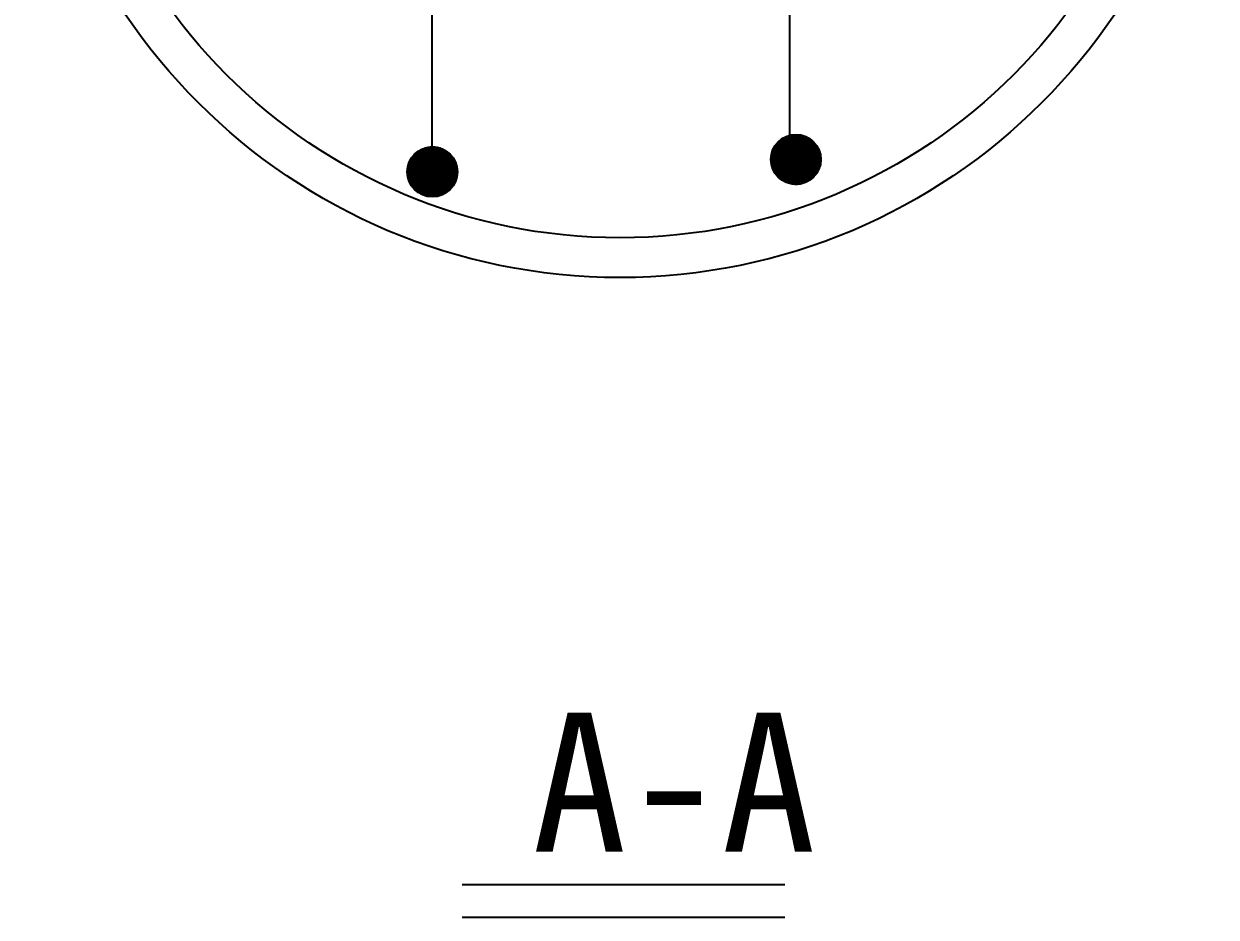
# Model space of a CAD drawing. Header units: metres. Extents: x 0 to 297, y 0 to 210.
# Drawn here: x 215.12 to 247.52, y 139.15 to 163.42 of the extents above; entities that cross this region are included whole.
import ezdxf

# ---------------------------------------------------------------- set-up
doc = ezdxf.new("R2010")
doc.units = ezdxf.units.M
doc.layers.add(' ', color=7, linetype='Continuous')

msp = doc.modelspace()

# ---------------------------------------------------------------- linework, layer by layer
at = {"layer": ' '}
for p, q in [((227.03, 140.04), (235.8, 140.04)), ((227.03, 139.15), (235.8, 139.15))]:
    msp.add_line(p, q, dxfattribs=at)
for p, q in [((226.22, 159.4), (226.22, 192.02)), ((235.93, 192.02), (235.93, 159.74)), ((235.43, 159.64), (236.2, 160.41)), ((235.43, 159.65), (236.19, 160.41)), ((235.43, 159.66), (236.18, 160.41)), ((235.43, 159.67), (236.17, 160.41)), ((235.43, 159.67), (236.17, 160.41)), ((235.43, 159.68), (236.16, 160.41)), ((235.43, 159.69), (236.15, 160.41)), ((235.43, 159.7), (236.14, 160.41)), ((235.43, 159.71), (236.13, 160.41)), ((235.43, 159.72), (236.12, 160.41)), ((235.43, 159.73), (236.11, 160.41)), ((235.43, 159.74), (236.1, 160.41)), ((235.43, 159.75), (236.09, 160.41)), ((235.43, 159.76), (236.08, 160.41)), ((235.43, 159.77), (236.07, 160.41)), ((235.43, 159.78), (236.06, 160.41)), ((235.43, 159.79), (236.05, 160.41)), ((235.43, 159.8), (236.04, 160.41)), ((235.43, 159.81), (236.03, 160.41)), ((235.43, 159.82), (236.02, 160.41)), ((235.43, 159.83), (236.01, 160.41)), ((235.43, 159.84), (236, 160.41)), ((235.43, 159.63), (236.21, 160.4)), ((235.44, 159.58), (236.26, 160.4)), ((235.44, 159.59), (236.25, 160.4)), ((235.44, 159.6), (236.24, 160.4)), ((235.44, 159.61), (236.23, 160.4)), ((235.44, 159.62), (236.22, 160.4)), ((235.44, 159.62), (236.22, 160.4)), ((235.44, 159.85), (235.99, 160.4)), ((235.44, 159.86), (235.98, 160.4)), ((235.44, 159.88), (235.96, 160.4)), ((235.44, 159.89), (235.95, 160.4)), ((235.45, 159.55), (236.29, 160.39)), ((235.45, 159.55), (236.29, 160.39)), ((235.45, 159.56), (236.28, 160.39)), ((235.45, 159.57), (236.27, 160.39)), ((235.45, 159.58), (236.26, 160.39)), ((235.45, 159.9), (235.94, 160.39)), ((235.45, 159.91), (235.93, 160.39)), ((235.45, 159.93), (235.91, 160.39)), ((235.46, 159.52), (236.32, 160.38)), ((235.46, 159.52), (236.32, 160.38)), ((235.46, 159.53), (236.31, 160.38)), ((235.46, 159.54), (236.3, 160.38)), ((235.46, 159.94), (235.9, 160.38)), ((235.46, 159.95), (235.89, 160.38)), ((236.74, 159.51), (235.88, 160.38)), ((236.74, 159.52), (235.88, 160.38)), ((236.74, 159.53), (235.89, 160.38)), ((236.75, 159.54), (235.9, 160.38)), ((236.75, 159.55), (235.91, 160.39)), ((236.75, 159.54), (235.91, 160.38)), ((236.75, 159.56), (235.92, 160.39)), ((236.75, 159.57), (235.93, 160.39)), ((236.76, 159.57), (235.94, 160.39)), ((236.76, 159.58), (235.94, 160.39)), ((236.76, 159.59), (235.95, 160.4)), ((236.76, 159.6), (235.96, 160.4)), ((236.76, 159.6), (235.97, 160.4)), ((236.76, 159.61), (235.97, 160.4)), ((236.77, 159.62), (235.98, 160.4)), ((236.77, 159.63), (235.99, 160.4)), ((236.77, 159.64), (236, 160.41)), ((236.77, 159.64), (236.01, 160.41)), ((236.77, 159.65), (236.02, 160.41)), ((236.77, 159.66), (236.02, 160.41)), ((236.77, 159.67), (236.03, 160.41)), ((236.77, 159.68), (236.04, 160.41)), ((236.77, 159.69), (236.05, 160.41)), ((236.78, 159.7), (236.06, 160.41)), ((236.78, 159.71), (236.07, 160.41)), ((236.78, 159.71), (236.08, 160.41)), ((236.78, 159.72), (236.09, 160.41)), ((236.78, 159.73), (236.1, 160.41)), ((236.78, 159.74), (236.11, 160.41)), ((236.78, 159.75), (236.12, 160.41)), ((236.78, 159.76), (236.13, 160.41)), ((236.78, 159.77), (236.14, 160.41)), ((236.77, 159.78), (236.15, 160.41)), ((236.77, 159.79), (236.16, 160.41)), ((236.77, 159.8), (236.17, 160.41)), ((236.77, 159.81), (236.18, 160.41)), ((236.77, 159.83), (236.19, 160.41)), ((236.77, 159.84), (236.2, 160.41)), ((236.77, 159.85), (236.21, 160.4)), ((236.77, 159.86), (236.22, 160.4)), ((236.76, 159.87), (236.23, 160.4)), ((236.76, 159.88), (236.25, 160.4)), ((236.76, 159.9), (236.26, 160.4)), ((236.75, 159.91), (236.27, 160.39)), ((236.75, 159.92), (236.28, 160.39)), ((236.75, 159.93), (236.3, 160.38)), ((236.74, 159.95), (236.31, 160.38)), ((236.74, 159.96), (236.33, 160.38)), ((225.55, 159.33), (226.3, 160.08)), ((225.55, 159.34), (226.29, 160.08)), ((225.55, 159.35), (226.28, 160.08)), ((225.55, 159.36), (226.27, 160.08)), ((225.55, 159.37), (226.26, 160.08)), ((225.55, 159.37), (226.25, 160.08)), ((225.55, 159.38), (226.24, 160.08)), ((225.55, 159.39), (226.23, 160.08)), ((225.55, 159.4), (226.22, 160.08)), ((225.55, 159.41), (226.21, 160.08)), ((225.55, 159.42), (226.2, 160.08)), ((225.55, 159.43), (226.19, 160.08)), ((225.55, 159.44), (226.18, 160.08)), ((225.55, 159.45), (226.17, 160.08)), ((225.55, 159.46), (226.16, 160.08)), ((225.55, 159.47), (226.15, 160.08)), ((225.55, 159.31), (226.32, 160.07)), ((225.55, 159.31), (226.31, 160.07)), ((225.55, 159.32), (226.3, 160.07)), ((225.55, 159.48), (226.14, 160.07)), ((225.55, 159.5), (226.13, 160.07)), ((225.56, 159.27), (226.35, 160.07)), ((225.56, 159.28), (226.35, 160.07)), ((225.56, 159.29), (226.34, 160.07)), ((225.56, 159.3), (226.33, 160.07)), ((225.56, 159.51), (226.12, 160.07)), ((225.56, 159.52), (226.11, 160.07)), ((225.56, 159.53), (226.1, 160.07)), ((225.56, 159.26), (226.37, 160.06)), ((225.56, 159.26), (226.36, 160.06)), ((225.56, 159.54), (226.09, 160.06)), ((225.56, 159.55), (226.07, 160.06)), ((225.57, 159.23), (226.4, 160.06)), ((225.57, 159.23), (226.39, 160.06)), ((225.57, 159.24), (226.38, 160.06)), ((225.57, 159.25), (226.38, 160.06)), ((225.57, 159.57), (226.06, 160.06)), ((225.57, 159.58), (226.05, 160.06)), ((226.87, 159.23), (226.05, 160.06)), ((226.88, 159.24), (226.06, 160.06)), ((226.88, 159.25), (226.06, 160.06)), ((226.88, 159.25), (226.07, 160.06)), ((226.88, 159.26), (226.08, 160.06)), ((226.88, 159.27), (226.09, 160.07)), ((226.89, 159.28), (226.1, 160.07)), ((226.89, 159.29), (226.1, 160.07)), ((226.89, 159.29), (226.11, 160.07)), ((226.89, 159.3), (226.12, 160.07)), ((226.89, 159.31), (226.13, 160.07)), ((226.89, 159.32), (226.14, 160.07)), ((226.89, 159.34), (226.15, 160.08)), ((226.89, 159.33), (226.15, 160.07)), ((226.89, 159.34), (226.16, 160.08)), ((226.9, 159.35), (226.17, 160.08)), ((226.9, 159.36), (226.18, 160.08)), ((226.9, 159.37), (226.19, 160.08)), ((226.9, 159.38), (226.2, 160.08)), ((226.9, 159.39), (226.21, 160.08)), ((226.9, 159.4), (226.22, 160.08)), ((226.9, 159.41), (226.23, 160.08)), ((226.9, 159.42), (226.24, 160.08)), ((226.9, 159.43), (226.25, 160.08)), ((226.9, 159.44), (226.26, 160.08)), ((226.9, 159.45), (226.27, 160.08)), ((226.9, 159.46), (226.28, 160.08)), ((226.89, 159.47), (226.29, 160.08)), ((226.89, 159.48), (226.3, 160.07)), ((226.89, 159.49), (226.31, 160.07)), ((226.89, 159.5), (226.32, 160.07)), ((226.89, 159.51), (226.33, 160.07)), ((226.89, 159.52), (226.34, 160.07)), ((226.88, 159.54), (226.35, 160.07)), ((226.88, 159.55), (226.37, 160.06)), ((226.88, 159.56), (226.38, 160.06)), ((226.88, 159.57), (226.39, 160.06)), ((235.47, 159.49), (236.35, 160.37)), ((235.47, 159.5), (236.34, 160.37)), ((235.47, 159.5), (236.34, 160.37)), ((235.47, 159.51), (236.33, 160.37)), ((235.47, 159.97), (235.87, 160.37)), ((235.47, 159.98), (235.86, 160.37)), ((235.48, 159.47), (236.37, 160.36)), ((235.48, 159.48), (236.36, 160.36)), ((235.48, 159.48), (236.36, 160.36)), ((235.48, 160), (235.84, 160.36)), ((235.49, 159.44), (236.4, 160.35)), ((235.49, 159.45), (236.39, 160.35)), ((235.49, 159.46), (236.38, 160.35)), ((235.49, 159.46), (236.38, 160.35)), ((235.49, 160.02), (235.82, 160.35)), ((235.5, 159.42), (236.42, 160.34)), ((235.5, 159.43), (236.41, 160.34)), ((235.5, 159.44), (236.4, 160.34)), ((235.5, 160.04), (235.8, 160.34)), ((235.51, 159.41), (236.43, 160.33)), ((235.51, 159.41), (236.43, 160.33)), ((235.51, 159.42), (236.42, 160.33)), ((235.51, 160.05), (235.79, 160.33)), ((236.43, 159.15), (235.51, 160.07)), ((236.43, 159.15), (235.51, 160.06)), ((236.42, 159.14), (235.51, 160.06)), ((235.52, 159.39), (236.45, 160.32)), ((235.52, 159.4), (236.44, 160.32)), ((235.52, 160.08), (235.76, 160.32)), ((235.52, 159.39), (236.45, 160.31)), ((236.45, 159.16), (235.52, 160.09)), ((236.45, 159.16), (235.52, 160.08)), ((236.44, 159.15), (235.52, 160.08)), ((235.53, 159.38), (236.46, 160.31)), ((235.53, 159.38), (236.46, 160.31)), ((235.53, 160.1), (235.74, 160.31)), ((236.46, 159.17), (235.53, 160.1)), ((236.46, 159.16), (235.53, 160.09)), ((235.54, 159.36), (236.48, 160.3)), ((235.54, 159.36), (236.48, 160.3)), ((235.54, 159.37), (236.47, 160.3)), ((236.48, 159.18), (235.54, 160.12)), ((236.47, 159.18), (235.54, 160.11)), ((236.47, 159.17), (235.54, 160.11)), ((235.55, 159.35), (236.49, 160.29)), ((235.55, 159.35), (236.49, 160.29)), ((235.55, 160.13), (235.71, 160.29)), ((236.5, 159.19), (235.55, 160.13)), ((236.49, 159.19), (235.55, 160.13)), ((236.49, 159.18), (235.55, 160.12)), ((235.56, 159.33), (236.51, 160.28)), ((235.56, 159.34), (236.5, 160.28)), ((235.56, 159.34), (236.5, 160.28)), ((236.51, 159.2), (235.56, 160.15)), ((236.5, 159.2), (235.56, 160.14)), ((235.57, 159.32), (236.52, 160.27)), ((235.57, 159.33), (236.51, 160.27)), ((236.52, 159.21), (235.57, 160.16)), ((236.51, 159.2), (235.57, 160.15)), ((235.58, 159.3), (236.54, 160.26)), ((235.58, 159.31), (236.53, 160.26)), ((235.58, 159.31), (236.53, 160.26)), ((235.58, 160.17), (235.67, 160.26)), ((236.53, 159.22), (235.58, 160.17)), ((236.53, 159.22), (235.58, 160.17)), ((236.52, 159.21), (235.58, 160.16)), ((235.59, 159.29), (236.55, 160.25)), ((235.59, 159.3), (236.54, 160.25)), ((236.55, 159.23), (235.59, 160.18)), ((236.54, 159.23), (235.59, 160.18)), ((235.6, 159.28), (236.56, 160.24)), ((235.6, 159.29), (236.55, 160.24)), ((236.56, 159.24), (235.6, 160.19)), ((236.55, 159.23), (235.6, 160.19)), ((235.61, 159.27), (236.57, 160.23)), ((235.61, 159.28), (236.56, 160.23)), ((236.57, 159.25), (235.61, 160.2)), ((236.56, 159.24), (235.61, 160.2)), ((235.62, 159.26), (236.58, 160.22)), ((235.62, 159.27), (236.57, 160.22)), ((236.57, 159.26), (235.62, 160.21)), ((236.57, 159.25), (235.62, 160.21)), ((236.59, 159.27), (235.63, 160.23)), ((236.58, 159.26), (235.63, 160.22)), ((236.58, 159.27), (235.63, 160.22)), ((235.63, 159.26), (236.58, 160.21)), ((235.63, 159.25), (236.59, 160.21)), ((236.6, 159.28), (235.64, 160.24)), ((236.59, 159.28), (235.64, 160.23)), ((235.64, 159.25), (236.59, 160.2)), ((235.64, 159.25), (236.59, 160.2)), ((236.6, 159.29), (235.65, 160.24)), ((236.61, 159.29), (235.65, 160.24)), ((235.65, 159.24), (236.6, 160.19)), ((235.65, 159.24), (236.6, 160.19)), ((236.61, 159.3), (235.66, 160.25)), ((236.62, 159.3), (235.66, 160.25)), ((235.66, 159.23), (236.61, 160.18)), ((235.66, 159.23), (236.61, 160.18)), ((236.62, 159.31), (235.67, 160.26)), ((235.67, 159.22), (236.62, 160.17)), ((235.67, 159.22), (236.62, 160.17)), ((236.63, 159.32), (235.68, 160.27)), ((236.62, 159.31), (235.68, 160.26)), ((235.68, 159.21), (236.63, 160.16)), ((235.68, 159.21), (236.63, 160.16)), ((236.63, 159.32), (235.69, 160.27)), ((236.64, 159.33), (235.69, 160.27)), ((235.69, 159.21), (236.63, 160.15)), ((235.69, 159.2), (236.64, 160.15)), ((236.64, 159.33), (235.7, 160.28)), ((236.65, 159.34), (235.7, 160.28)), ((235.7, 159.2), (236.64, 160.14)), ((235.7, 159.19), (236.65, 160.14)), ((236.65, 159.34), (235.71, 160.29)), ((236.65, 159.35), (235.71, 160.29)), ((235.71, 159.19), (236.65, 160.13)), ((235.71, 159.19), (236.65, 160.13)), ((236.66, 159.36), (235.72, 160.3)), ((236.66, 159.36), (235.72, 160.29)), ((235.72, 159.18), (236.66, 160.12)), ((236.67, 159.37), (235.73, 160.3)), ((235.73, 159.18), (236.66, 160.11)), ((235.73, 159.17), (236.67, 160.11)), ((236.67, 159.37), (235.74, 160.31)), ((236.67, 159.38), (235.74, 160.31)), ((235.74, 159.17), (236.67, 160.1)), ((235.74, 159.17), (236.67, 160.1)), ((236.68, 159.39), (235.75, 160.32)), ((236.68, 159.38), (235.75, 160.31)), ((235.75, 159.16), (236.68, 160.09)), ((236.68, 159.4), (235.76, 160.32)), ((235.76, 159.16), (236.68, 160.08)), ((235.76, 159.16), (236.68, 160.08)), ((236.69, 159.41), (235.77, 160.33)), ((236.69, 159.4), (235.77, 160.32)), ((235.77, 159.15), (236.69, 160.07)), ((235.77, 159.15), (236.69, 160.07)), ((236.69, 159.42), (235.78, 160.33)), ((236.7, 159.42), (235.78, 160.33)), ((235.78, 159.15), (236.69, 160.06)), ((236.7, 159.43), (235.79, 160.34)), ((236.7, 159.43), (235.8, 160.34)), ((236.71, 159.44), (235.8, 160.34)), ((236.71, 159.45), (235.81, 160.35)), ((236.71, 159.45), (235.82, 160.35)), ((236.72, 159.46), (235.82, 160.35)), ((236.72, 159.47), (235.83, 160.36)), ((236.72, 159.47), (235.84, 160.36)), ((236.72, 159.48), (235.84, 160.36)), ((236.73, 159.49), (235.85, 160.36)), ((236.73, 159.49), (235.86, 160.37)), ((236.73, 159.5), (235.86, 160.37)), ((236.74, 159.51), (235.87, 160.37)), ((236.73, 159.98), (236.34, 160.37)), ((236.73, 159.99), (236.36, 160.36)), ((236.72, 160.01), (236.37, 160.36)), ((236.71, 160.03), (236.39, 160.35)), ((236.7, 160.05), (236.41, 160.34)), ((236.69, 160.07), (236.43, 160.33)), ((236.68, 160.09), (236.45, 160.31)), ((236.66, 160.12), (236.48, 160.3)), ((236.63, 160.15), (236.52, 160.27)), ((225.57, 159.22), (226.41, 160.05)), ((225.57, 159.59), (226.03, 160.05)), ((225.58, 159.2), (226.43, 160.05)), ((225.58, 159.2), (226.42, 160.05)), ((225.58, 159.21), (226.41, 160.05)), ((225.58, 159.61), (226.02, 160.05)), ((225.58, 159.18), (226.44, 160.04)), ((225.58, 159.19), (226.44, 160.04)), ((225.58, 159.62), (226.01, 160.04)), ((225.59, 159.17), (226.46, 160.04)), ((225.59, 159.18), (226.45, 160.04)), ((225.59, 159.63), (225.99, 160.04)), ((225.59, 159.16), (226.46, 160.03)), ((225.59, 159.65), (225.98, 160.03)), ((225.6, 159.14), (226.49, 160.03)), ((225.6, 159.15), (226.48, 160.03)), ((225.6, 159.15), (226.47, 160.03)), ((225.6, 159.67), (225.96, 160.03)), ((225.6, 159.13), (226.49, 160.02)), ((225.61, 159.12), (226.51, 160.02)), ((225.61, 159.13), (226.5, 160.02)), ((225.61, 159.68), (225.94, 160.02)), ((225.61, 159.11), (226.51, 160.01)), ((225.62, 159.1), (226.52, 160.01)), ((225.62, 159.11), (226.52, 160.01)), ((225.62, 159.7), (225.93, 160.01)), ((225.62, 159.1), (226.53, 160)), ((225.63, 159.08), (226.54, 160)), ((225.63, 159.09), (226.54, 160)), ((225.63, 159.72), (225.91, 160)), ((225.63, 159.08), (226.55, 159.99)), ((226.55, 158.82), (225.63, 159.74)), ((225.64, 159.06), (226.56, 159.99)), ((225.64, 159.07), (226.56, 159.99)), ((225.64, 159.74), (225.88, 159.99)), ((225.64, 159.06), (226.57, 159.98)), ((226.57, 158.82), (225.64, 159.75)), ((226.56, 158.82), (225.64, 159.74)), ((225.65, 159.05), (226.58, 159.98)), ((225.65, 159.05), (226.57, 159.98)), ((225.65, 159.04), (226.59, 159.97)), ((225.65, 159.77), (225.86, 159.97)), ((226.58, 158.83), (225.65, 159.77)), ((226.58, 158.83), (225.65, 159.76)), ((226.57, 158.83), (225.65, 159.75)), ((225.66, 159.03), (226.6, 159.97)), ((225.66, 159.04), (226.59, 159.97)), ((225.66, 159.02), (226.6, 159.96)), ((226.6, 158.85), (225.66, 159.78)), ((226.6, 158.84), (225.66, 159.78)), ((226.59, 158.84), (225.66, 159.77)), ((225.67, 159.02), (226.61, 159.96)), ((225.67, 159.01), (226.61, 159.95)), ((225.67, 159.8), (225.83, 159.95)), ((226.61, 158.85), (225.67, 159.79)), ((226.61, 158.85), (225.67, 159.79)), ((225.68, 159), (226.62, 159.95)), ((225.68, 159.01), (226.62, 159.95)), ((225.68, 159), (226.63, 159.94)), ((226.63, 158.87), (225.68, 159.81)), ((226.62, 158.86), (225.68, 159.81)), ((226.62, 158.86), (225.68, 159.8)), ((225.69, 158.99), (226.64, 159.94)), ((225.69, 158.99), (226.64, 159.93)), ((226.64, 158.87), (225.69, 159.82)), ((226.63, 158.87), (225.69, 159.82)), ((225.7, 158.98), (226.65, 159.93)), ((225.7, 158.97), (226.65, 159.92)), ((225.7, 159.84), (225.79, 159.92)), ((226.66, 158.89), (225.7, 159.84)), ((226.65, 158.88), (225.7, 159.83)), ((226.65, 158.88), (225.7, 159.83)), ((225.71, 158.96), (226.66, 159.92)), ((225.71, 158.97), (226.66, 159.92)), ((225.71, 158.96), (226.67, 159.91)), ((226.67, 158.9), (225.71, 159.85)), ((226.66, 158.89), (225.71, 159.84)), ((225.72, 158.95), (226.67, 159.91)), ((225.72, 158.95), (226.68, 159.9)), ((226.68, 158.9), (225.72, 159.86)), ((226.67, 158.9), (225.72, 159.85)), ((225.73, 158.94), (226.68, 159.9)), ((225.73, 158.94), (226.69, 159.89)), ((226.69, 158.91), (225.73, 159.87)), ((226.68, 158.91), (225.73, 159.86)), ((225.74, 158.93), (226.69, 159.89)), ((225.74, 158.93), (226.7, 159.88)), ((226.7, 158.92), (225.74, 159.88)), ((226.69, 158.92), (225.74, 159.87)), ((226.71, 158.93), (225.75, 159.89)), ((225.75, 158.92), (226.7, 159.88)), ((226.7, 158.93), (225.75, 159.88)), ((225.75, 158.92), (226.71, 159.87)), ((226.71, 158.94), (225.76, 159.9)), ((226.71, 158.94), (225.76, 159.89)), ((225.76, 158.92), (226.71, 159.87)), ((225.76, 158.91), (226.72, 159.86)), ((226.72, 158.95), (225.77, 159.91)), ((226.72, 158.95), (225.77, 159.9)), ((225.77, 158.91), (226.72, 159.86)), ((225.77, 158.9), (226.72, 159.85)), ((226.73, 158.96), (225.78, 159.91)), ((226.73, 158.96), (225.78, 159.91)), ((225.78, 158.9), (226.73, 159.85)), ((225.78, 158.89), (226.73, 159.84)), ((226.74, 158.97), (225.79, 159.92)), ((226.74, 158.97), (225.79, 159.92)), ((225.79, 158.89), (226.74, 159.84)), ((225.79, 158.88), (226.74, 159.83)), ((226.75, 158.98), (225.8, 159.93)), ((226.75, 158.98), (225.8, 159.93)), ((225.8, 158.88), (226.75, 159.83)), ((225.8, 158.88), (226.75, 159.82)), ((226.75, 158.99), (225.81, 159.94)), ((226.76, 158.99), (225.81, 159.94)), ((225.81, 158.87), (226.76, 159.82)), ((225.81, 158.87), (226.76, 159.81)), ((226.77, 159), (225.82, 159.95)), ((226.76, 159), (225.82, 159.94)), ((225.82, 158.86), (226.76, 159.81)), ((225.82, 158.86), (226.77, 159.8)), ((226.77, 159.02), (225.83, 159.96)), ((226.77, 159.01), (225.83, 159.95)), ((225.83, 158.85), (226.77, 159.8)), ((226.78, 159.02), (225.84, 159.96)), ((225.84, 158.85), (226.78, 159.79)), ((225.84, 158.85), (226.78, 159.79)), ((226.79, 159.03), (225.85, 159.97)), ((226.78, 159.03), (225.85, 159.96)), ((225.85, 158.84), (226.78, 159.78)), ((225.85, 158.84), (226.79, 159.77)), ((226.79, 159.04), (225.86, 159.98)), ((226.79, 159.04), (225.86, 159.97)), ((225.86, 158.84), (226.79, 159.77)), ((225.86, 158.83), (226.79, 159.76)), ((226.8, 159.05), (225.87, 159.98)), ((226.8, 159.06), (225.87, 159.98)), ((225.87, 158.83), (226.8, 159.76)), ((226.8, 159.06), (225.88, 159.99)), ((225.88, 158.82), (226.8, 159.75)), ((225.88, 158.82), (226.81, 159.74)), ((226.81, 159.07), (225.89, 159.99)), ((226.81, 159.07), (225.89, 159.99)), ((225.89, 158.82), (226.81, 159.74)), ((226.81, 159.08), (225.9, 160)), ((226.82, 159.09), (225.91, 160)), ((226.82, 159.09), (225.91, 160)), ((226.82, 159.1), (225.92, 160.01)), ((226.83, 159.11), (225.92, 160.01)), ((226.83, 159.11), (225.93, 160.01)), ((226.83, 159.12), (225.94, 160.02)), ((226.84, 159.13), (225.94, 160.02)), ((226.84, 159.13), (225.95, 160.02)), ((226.85, 159.15), (225.96, 160.03)), ((226.84, 159.14), (225.96, 160.02)), ((226.85, 159.15), (225.97, 160.03)), ((226.85, 159.17), (225.98, 160.04)), ((226.85, 159.16), (225.98, 160.03)), ((226.86, 159.17), (225.99, 160.04)), ((226.86, 159.18), (226, 160.04)), ((226.86, 159.19), (226.01, 160.05)), ((226.86, 159.19), (226.01, 160.04)), ((226.87, 159.2), (226.02, 160.05)), ((226.87, 159.21), (226.03, 160.05)), ((226.87, 159.22), (226.03, 160.05)), ((226.87, 159.22), (226.04, 160.05)), ((226.87, 159.59), (226.41, 160.05)), ((226.87, 159.6), (226.42, 160.05)), ((226.86, 159.61), (226.43, 160.05)), ((226.86, 159.63), (226.45, 160.04)), ((226.85, 159.64), (226.46, 160.04)), ((226.85, 159.66), (226.48, 160.03)), ((226.84, 159.68), (226.49, 160.02)), ((226.83, 159.69), (226.51, 160.01)), ((226.82, 159.71), (226.53, 160)), ((226.81, 159.73), (226.55, 159.99)), ((226.8, 159.76), (226.57, 159.98)), ((226.78, 159.78), (226.6, 159.96)), ((226.76, 159.82), (226.64, 159.94)), ((236.21, 159.07), (235.43, 159.84)), ((236.2, 159.07), (235.43, 159.84)), ((236.19, 159.07), (235.43, 159.83)), ((236.18, 159.07), (235.43, 159.82)), ((236.17, 159.07), (235.43, 159.81)), ((236.16, 159.07), (235.43, 159.8)), ((236.16, 159.07), (235.43, 159.79)), ((236.15, 159.07), (235.43, 159.78)), ((236.14, 159.06), (235.43, 159.77)), ((236.13, 159.06), (235.43, 159.77)), ((236.12, 159.06), (235.43, 159.76)), ((236.11, 159.06), (235.43, 159.75)), ((236.1, 159.06), (235.43, 159.74)), ((236.25, 159.08), (235.44, 159.89)), ((236.25, 159.08), (235.44, 159.88)), ((236.24, 159.08), (235.44, 159.88)), ((236.23, 159.08), (235.44, 159.87)), ((236.22, 159.07), (235.44, 159.86)), ((236.22, 159.07), (235.44, 159.85)), ((236.29, 159.09), (235.45, 159.93)), ((236.29, 159.09), (235.45, 159.92)), ((236.28, 159.09), (235.45, 159.91)), ((236.27, 159.08), (235.45, 159.91)), ((236.26, 159.08), (235.45, 159.9)), ((236.32, 159.1), (235.46, 159.96)), ((236.31, 159.1), (235.46, 159.95)), ((236.31, 159.1), (235.46, 159.94)), ((236.3, 159.09), (235.46, 159.94)), ((236.35, 159.11), (235.47, 159.99)), ((236.34, 159.11), (235.47, 159.98)), ((236.34, 159.11), (235.47, 159.97)), ((236.33, 159.1), (235.47, 159.97)), ((236.38, 159.12), (235.48, 160.01)), ((236.37, 159.12), (235.48, 160.01)), ((236.36, 159.12), (235.48, 160)), ((236.36, 159.11), (235.48, 159.99)), ((236.4, 159.13), (235.49, 160.03)), ((236.39, 159.13), (235.49, 160.03)), ((236.38, 159.12), (235.49, 160.02)), ((236.41, 159.14), (235.5, 160.05)), ((236.41, 159.14), (235.5, 160.05)), ((236.4, 159.13), (235.5, 160.04)), ((235.79, 159.14), (236.7, 160.05)), ((235.79, 159.14), (236.7, 160.05)), ((235.8, 159.14), (236.7, 160.04)), ((235.8, 159.13), (236.71, 160.04)), ((235.81, 159.13), (236.71, 160.03)), ((235.82, 159.13), (236.71, 160.02)), ((235.82, 159.12), (236.72, 160.02)), ((235.83, 159.12), (236.72, 160.01)), ((235.84, 159.12), (236.72, 160)), ((235.84, 159.11), (236.73, 160)), ((235.85, 159.11), (236.73, 159.99)), ((235.86, 159.11), (236.73, 159.98)), ((235.86, 159.11), (236.73, 159.98)), ((235.87, 159.1), (236.74, 159.97)), ((235.88, 159.1), (236.74, 159.96)), ((235.89, 159.1), (236.74, 159.95)), ((235.89, 159.1), (236.74, 159.95)), ((235.9, 159.09), (236.75, 159.94)), ((235.91, 159.09), (236.75, 159.93)), ((235.91, 159.09), (236.75, 159.93)), ((235.92, 159.09), (236.75, 159.92)), ((235.93, 159.09), (236.75, 159.91)), ((235.94, 159.08), (236.76, 159.9)), ((235.94, 159.08), (236.76, 159.89)), ((235.95, 159.08), (236.76, 159.89)), ((235.96, 159.08), (236.76, 159.88)), ((235.97, 159.08), (236.76, 159.87)), ((235.98, 159.08), (236.76, 159.86)), ((235.98, 159.07), (236.77, 159.86)), ((235.99, 159.07), (236.77, 159.85)), ((236, 159.07), (236.77, 159.84)), ((236.01, 159.07), (236.77, 159.83)), ((236.02, 159.07), (236.77, 159.82)), ((236.03, 159.07), (236.77, 159.81)), ((236.03, 159.07), (236.77, 159.81)), ((236.04, 159.07), (236.77, 159.8)), ((236.05, 159.07), (236.77, 159.79)), ((236.06, 159.06), (236.78, 159.78)), ((236.07, 159.06), (236.78, 159.77)), ((236.08, 159.06), (236.78, 159.76)), ((236.09, 159.06), (236.78, 159.75)), ((236.1, 159.06), (236.78, 159.74)), ((226.32, 158.74), (225.55, 159.5)), ((226.31, 158.73), (225.55, 159.49)), ((226.3, 158.73), (225.55, 159.48)), ((226.29, 158.73), (225.55, 159.48)), ((226.29, 158.73), (225.55, 159.47)), ((226.28, 158.73), (225.55, 159.46)), ((226.27, 158.73), (225.55, 159.45)), ((226.26, 158.73), (225.55, 159.44)), ((226.25, 158.73), (225.55, 159.43)), ((226.24, 158.73), (225.55, 159.42)), ((226.23, 158.73), (225.55, 159.41)), ((226.37, 158.74), (225.56, 159.55)), ((226.36, 158.74), (225.56, 159.54)), ((226.35, 158.74), (225.56, 159.53)), ((226.34, 158.74), (225.56, 159.53)), ((226.34, 158.74), (225.56, 159.52)), ((226.33, 158.74), (225.56, 159.51)), ((226.41, 158.75), (225.57, 159.59)), ((226.4, 158.75), (225.57, 159.58)), ((226.39, 158.75), (225.57, 159.57)), ((226.38, 158.75), (225.57, 159.57)), ((226.38, 158.75), (225.57, 159.56)), ((226.44, 158.77), (225.58, 159.62)), ((226.44, 158.76), (225.58, 159.62)), ((226.43, 158.76), (225.58, 159.61)), ((226.42, 158.76), (225.58, 159.6)), ((226.41, 158.76), (225.58, 159.6)), ((226.47, 158.78), (225.59, 159.65)), ((226.46, 158.77), (225.59, 159.65)), ((226.46, 158.77), (225.59, 159.64)), ((226.45, 158.77), (225.59, 159.63)), ((226.49, 158.78), (225.6, 159.67)), ((226.48, 158.78), (225.6, 159.67)), ((226.48, 158.78), (225.6, 159.66)), ((226.52, 158.8), (225.61, 159.7)), ((226.51, 158.79), (225.61, 159.69)), ((226.5, 158.79), (225.61, 159.69)), ((226.5, 158.79), (225.61, 159.68)), ((226.54, 158.81), (225.62, 159.72)), ((226.53, 158.8), (225.62, 159.71)), ((226.52, 158.8), (225.62, 159.7)), ((226.55, 158.81), (225.63, 159.73)), ((226.54, 158.81), (225.63, 159.72)), ((225.89, 158.81), (226.81, 159.73)), ((225.9, 158.81), (226.82, 159.73)), ((225.91, 158.81), (226.82, 159.72)), ((225.91, 158.8), (226.82, 159.71)), ((225.92, 158.8), (226.83, 159.71)), ((225.93, 158.8), (226.83, 159.7)), ((225.93, 158.79), (226.83, 159.69)), ((225.94, 158.79), (226.83, 159.69)), ((225.94, 158.79), (226.84, 159.68)), ((225.95, 158.79), (226.84, 159.67)), ((225.96, 158.78), (226.84, 159.67)), ((225.96, 158.78), (226.85, 159.66)), ((225.97, 158.78), (226.85, 159.65)), ((225.98, 158.77), (226.85, 159.65)), ((225.99, 158.77), (226.85, 159.64)), ((225.99, 158.77), (226.86, 159.63)), ((226, 158.77), (226.86, 159.63)), ((226.01, 158.76), (226.86, 159.62)), ((226.01, 158.76), (226.86, 159.61)), ((226.02, 158.76), (226.87, 159.61)), ((226.03, 158.76), (226.87, 159.6)), ((226.04, 158.76), (226.87, 159.59)), ((226.04, 158.75), (226.87, 159.58)), ((226.05, 158.75), (226.88, 159.58)), ((226.06, 158.75), (226.88, 159.57)), ((226.07, 158.75), (226.88, 159.56)), ((226.07, 158.75), (226.88, 159.55)), ((226.08, 158.74), (226.88, 159.54)), ((226.09, 158.74), (226.88, 159.54)), ((226.1, 158.74), (226.89, 159.53)), ((226.11, 158.74), (226.89, 159.52)), ((226.11, 158.74), (226.89, 159.51)), ((226.12, 158.74), (226.89, 159.5)), ((226.13, 158.74), (226.89, 159.5)), ((226.14, 158.73), (226.89, 159.49)), ((226.15, 158.73), (226.89, 159.48)), ((226.16, 158.73), (226.89, 159.47)), ((226.16, 158.73), (226.89, 159.46)), ((226.17, 158.73), (226.9, 159.45)), ((226.18, 158.73), (226.9, 159.44)), ((226.19, 158.73), (226.9, 159.43)), ((226.2, 158.73), (226.9, 159.43)), ((226.21, 158.73), (226.9, 159.42)), ((226.22, 158.73), (226.9, 159.41)), ((236.09, 159.06), (235.43, 159.73)), ((236.08, 159.06), (235.43, 159.72)), ((236.07, 159.06), (235.43, 159.71)), ((236.06, 159.06), (235.43, 159.7)), ((236.05, 159.07), (235.43, 159.69)), ((236.04, 159.07), (235.43, 159.68)), ((236.03, 159.07), (235.43, 159.67)), ((236.02, 159.07), (235.43, 159.66)), ((236.01, 159.07), (235.43, 159.65)), ((236, 159.07), (235.43, 159.63)), ((235.99, 159.07), (235.44, 159.62)), ((235.97, 159.08), (235.44, 159.61)), ((235.96, 159.08), (235.44, 159.6)), ((235.95, 159.08), (235.44, 159.59)), ((235.94, 159.08), (235.45, 159.57)), ((235.92, 159.09), (235.45, 159.56)), ((235.91, 159.09), (235.45, 159.55)), ((235.9, 159.1), (235.46, 159.53)), ((235.88, 159.1), (235.46, 159.52)), ((235.87, 159.11), (235.47, 159.51)), ((235.85, 159.11), (235.47, 159.49)), ((235.84, 159.12), (235.48, 159.47)), ((235.82, 159.13), (235.49, 159.46)), ((235.8, 159.13), (235.5, 159.44)), ((235.78, 159.14), (235.51, 159.42)), ((236.11, 159.06), (236.78, 159.73)), ((236.12, 159.06), (236.78, 159.72)), ((236.13, 159.06), (236.78, 159.71)), ((236.14, 159.06), (236.78, 159.7)), ((236.15, 159.07), (236.77, 159.69)), ((236.16, 159.07), (236.77, 159.68)), ((236.17, 159.07), (236.77, 159.67)), ((236.18, 159.07), (236.77, 159.66)), ((236.19, 159.07), (236.77, 159.65)), ((236.2, 159.07), (236.77, 159.64)), ((236.21, 159.07), (236.77, 159.63)), ((236.22, 159.07), (236.77, 159.62)), ((236.24, 159.08), (236.76, 159.6)), ((236.25, 159.08), (236.76, 159.59)), ((236.26, 159.08), (236.76, 159.58)), ((236.27, 159.09), (236.75, 159.57)), ((236.29, 159.09), (236.75, 159.55)), ((236.3, 159.09), (236.75, 159.54)), ((236.31, 159.1), (236.74, 159.53)), ((236.33, 159.1), (236.74, 159.51)), ((236.34, 159.11), (236.73, 159.5)), ((236.36, 159.11), (236.72, 159.48)), ((236.38, 159.12), (236.72, 159.46)), ((236.39, 159.13), (236.71, 159.45)), ((236.41, 159.14), (236.7, 159.43)), ((236.43, 159.15), (236.69, 159.41)), ((226.22, 158.73), (225.55, 159.4)), ((226.21, 158.73), (225.55, 159.39)), ((226.2, 158.73), (225.55, 159.38)), ((226.19, 158.73), (225.55, 159.37)), ((226.18, 158.73), (225.55, 159.36)), ((226.17, 158.73), (225.55, 159.35)), ((226.16, 158.73), (225.55, 159.34)), ((226.15, 158.73), (225.55, 159.33)), ((226.14, 158.73), (225.55, 159.32)), ((226.13, 158.74), (225.55, 159.31)), ((226.12, 158.74), (225.56, 159.3)), ((226.11, 158.74), (225.56, 159.29)), ((226.09, 158.74), (225.56, 159.28)), ((226.08, 158.74), (225.56, 159.26)), ((226.07, 158.75), (225.56, 159.25)), ((226.06, 158.75), (225.57, 159.24)), ((226.05, 158.75), (225.57, 159.23)), ((226.03, 158.76), (225.57, 159.21)), ((226.02, 158.76), (225.58, 159.2)), ((226, 158.77), (225.58, 159.19)), ((225.99, 158.77), (225.59, 159.17)), ((225.97, 158.78), (225.59, 159.16)), ((225.96, 158.78), (225.6, 159.14)), ((225.94, 158.79), (225.61, 159.12)), ((225.92, 158.8), (225.62, 159.1)), ((226.23, 158.73), (226.9, 159.4)), ((226.24, 158.73), (226.9, 159.39)), ((226.25, 158.73), (226.9, 159.38)), ((226.26, 158.73), (226.9, 159.37)), ((226.27, 158.73), (226.9, 159.36)), ((226.28, 158.73), (226.89, 159.35)), ((226.29, 158.73), (226.89, 159.34)), ((226.3, 158.73), (226.89, 159.33)), ((226.31, 158.73), (226.89, 159.32)), ((226.32, 158.74), (226.89, 159.3)), ((226.33, 158.74), (226.89, 159.29)), ((226.35, 158.74), (226.89, 159.28)), ((226.36, 158.74), (226.88, 159.27)), ((226.37, 158.75), (226.88, 159.26)), ((226.38, 158.75), (226.88, 159.24)), ((226.39, 158.75), (226.88, 159.23)), ((226.41, 158.75), (226.87, 159.22)), ((226.42, 158.76), (226.87, 159.21)), ((226.44, 158.76), (226.86, 159.19)), ((226.45, 158.77), (226.86, 159.18)), ((226.46, 158.77), (226.85, 159.16)), ((226.48, 158.78), (226.85, 159.15)), ((226.5, 158.79), (226.84, 159.13)), ((226.52, 158.8), (226.83, 159.11)), ((226.53, 158.81), (226.82, 159.09)), ((235.76, 159.16), (235.52, 159.4)), ((235.73, 159.17), (235.53, 159.37)), ((235.7, 159.19), (235.56, 159.34)), ((235.66, 159.23), (235.59, 159.29)), ((236.46, 159.17), (236.67, 159.38)), ((236.49, 159.18), (236.66, 159.35)), ((236.52, 159.21), (236.63, 159.32)), ((225.9, 158.81), (225.63, 159.08)), ((225.88, 158.82), (225.64, 159.06)), ((225.86, 158.84), (225.66, 159.04)), ((225.82, 158.86), (225.68, 159.01)), ((225.78, 158.9), (225.72, 158.96)), ((226.56, 158.82), (226.81, 159.07)), ((226.58, 158.83), (226.8, 159.05)), ((226.61, 158.85), (226.78, 159.02)), ((226.64, 158.88), (226.75, 158.98))]:
    msp.add_line(p, q)
for centre, radius in [((231.32, 172.73), 16.2), ((231.32, 172.73), 15.12), ((236.1, 159.74), 0.68), ((226.22, 159.4), 0.68)]:
    msp.add_circle(centre, radius)

# ---------------------------------------------------------------- texts
msp.add_text('A-A', height=3.78, dxfattribs=at).set_placement((228.93, 140.93))

doc.saveas('drawing.dxf')
